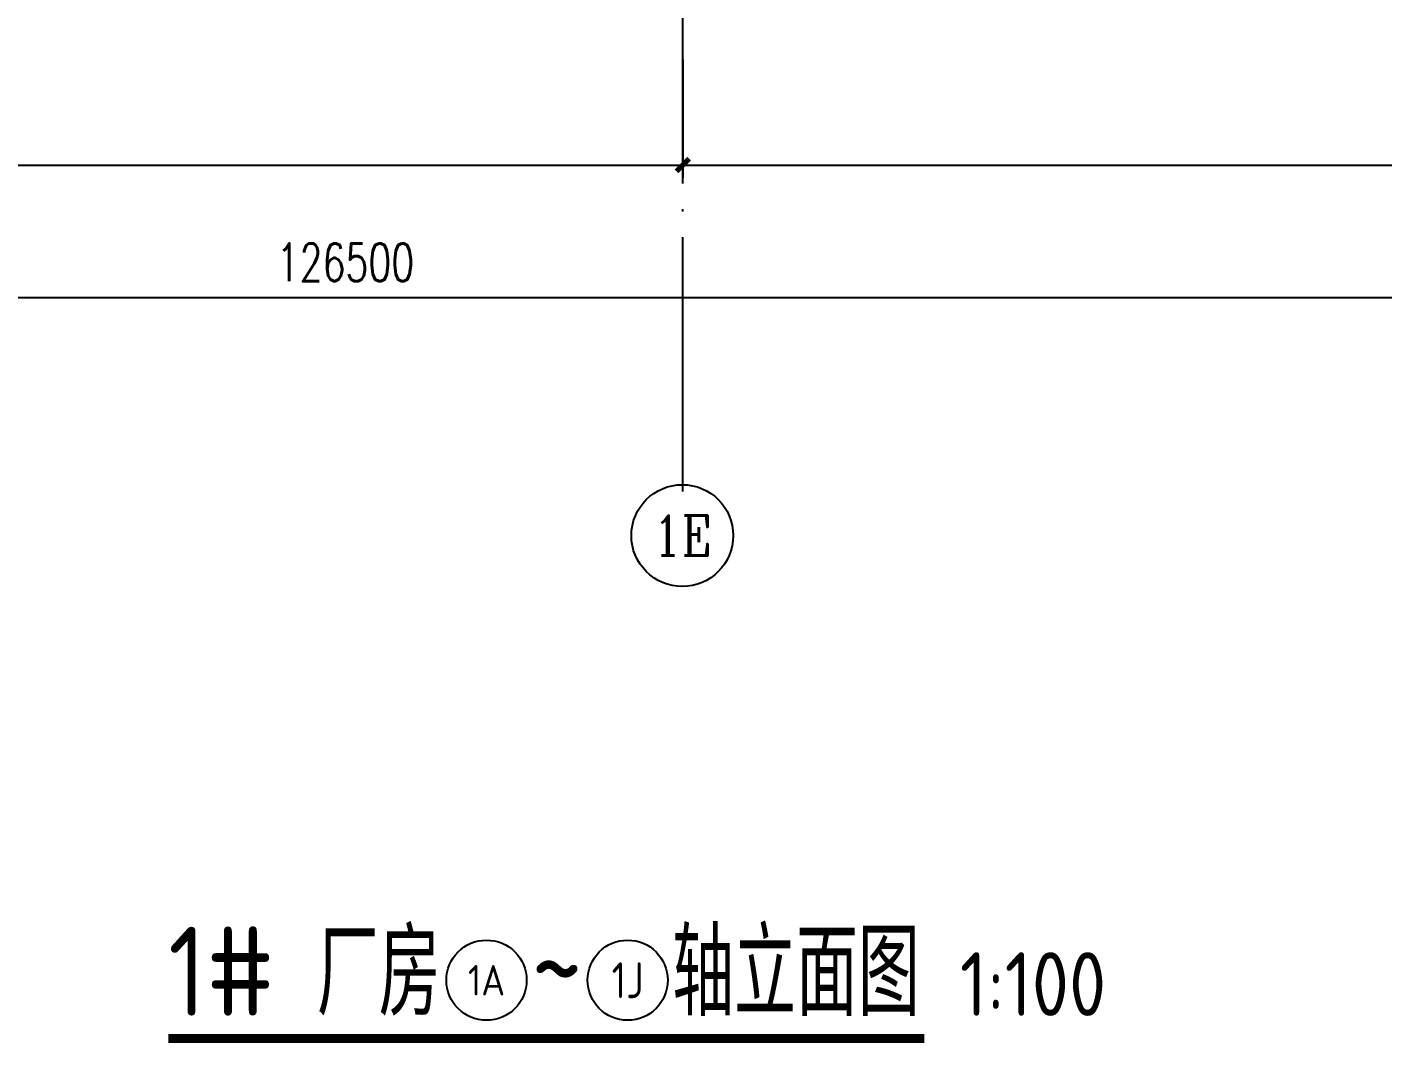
# Model space of a CAD drawing. Extents: x -4210259 to 293730, y -7499 to 868879.
# Drawn here: x -1621380 to -1610732, y 507556 to 515536 of the extents above; entities that cross this region are included whole.
import ezdxf
from ezdxf.enums import TextEntityAlignment as Align

# ---------------------------------------------------------------- set-up
doc = ezdxf.new("R2010")
doc.units = 0
doc.header["$LTSCALE"] = 1000
doc.header["$MEASUREMENT"] = 0
doc.linetypes.add('DOTE', pattern=[2.42, 2, -0.2, 0.02, -0.2])
doc.layers.get('Defpoints').update_dxf_attribs({"color": 210})
for name, color, linetype in [('A-AXIS-D', 1, 'Continuous'), ('A-AXIS-DOTE', 14, 'DOTE'), ('DIM_SYMB', 3, 'Continuous'), ('PUB_TEXT', 7, 'Continuous')]:
    doc.layers.add(name, color=color, linetype=linetype)
doc.styles.add('_TCH_AXIS', font='COMPLEX', dxfattribs={"bigfont": 'GBCBIG'})
doc.styles.add('_TCH_DIM_T3', font='SIMPLEX', dxfattribs={"width": 0.705882, "bigfont": 'GBCBIG'})
doc.styles.get("Standard").update_dxf_attribs({"font": 'gbenor.shx', "bigfont": 'gbcbig.shx'})
doc.dimstyles.new('_TCH_ARCH&&100', dxfattribs={"dimtxt": 297.5, "dimasz": 100, "dimexe": 100, "dimexo": 100, "dimgap": 126.25, "dimtad": 1, "dimdec": 0, "dimzin": 0, "dimdsep": 46, "dimtxsty": '_TCH_DIM_T3', "dimblk": 'ARCHTICK', "dimcen": 0.09, "dimclrt": 7, "dimazin": 2, "dimtfac": 1, "dimtdec": 0, "dimtix": 1, "dimtmove": 2, "dimatfit": 3, "dimfxl": 0, "dimtolj": 1, "dimtzin": 0, "dimarcsym": 0})

# ---------------------------------------------------------------- blocks, each defined once
blk = doc.blocks.new('_ArchTick')
at = {"color": 0, "linetype": 'ByBlock', "const_width": 0.4}
blk.add_lwpolyline([(-0.5, -0.5), (0.5, 0.5)], dxfattribs=at)
blk = doc.blocks.new('*D770')
at = {"layer": 'A-AXIS-D', "color": 0, "lineweight": -2}
for p, q in [((-1682130, 515283), (-1682130, 513313)), ((-1555630, 515283), (-1555630, 513313)), ((-1682130, 513413), (-1555630, 513413))]:
    blk.add_line(p, q, dxfattribs=at)
at = {"layer": 'Defpoints', "color": 0}
for p in [(-1682130, 515383), (-1555630, 515383), (-1555630, 513413)]:
    blk.add_point(p, dxfattribs=at)
at = {"layer": 'A-AXIS-D', "color": 0, "lineweight": -2, "xscale": 100, "yscale": 100, "zscale": 100, "rotation": 180}
blk.add_blockref('_ArchTick', (-1682130, 513413), dxfattribs=at)
at = {"layer": 'A-AXIS-D', "color": 0, "lineweight": -2, "xscale": 100, "yscale": 100, "zscale": 100}
blk.add_blockref('_ArchTick', (-1555630, 513413), dxfattribs=at)
at = {"layer": 'A-AXIS-D', "color": 7, "insert": (-1618880, 513688), "char_height": 297.5, "attachment_point": 5, "style": '_TCH_DIM_T3'}
blk.add_mtext('\\A1;126500', dxfattribs=at)
blk = doc.blocks.new('*D1149')
at = {"layer": 'A-AXIS-D', "color": 0, "lineweight": -2}
for p, q in [((-1616230, 515283), (-1616230, 514353)), ((-1599730, 515283), (-1599730, 514353)), ((-1616230, 514453), (-1599730, 514453))]:
    blk.add_line(p, q, dxfattribs=at)
at = {"layer": 'Defpoints', "color": 0}
for p in [(-1616230, 515383), (-1599730, 515383), (-1599730, 514453)]:
    blk.add_point(p, dxfattribs=at)
at = {"layer": 'A-AXIS-D', "color": 0, "lineweight": -2, "xscale": 100, "yscale": 100, "zscale": 100, "rotation": 180}
blk.add_blockref('_ArchTick', (-1616230, 514453), dxfattribs=at)
at = {"layer": 'A-AXIS-D', "color": 0, "lineweight": -2, "xscale": 100, "yscale": 100, "zscale": 100}
blk.add_blockref('_ArchTick', (-1599730, 514453), dxfattribs=at)
at = {"layer": 'A-AXIS-D', "color": 7, "insert": (-1607980, 514728), "char_height": 297.5, "attachment_point": 5, "style": '_TCH_DIM_T3'}
blk.add_mtext('\\A1;16500', dxfattribs=at)
blk = doc.blocks.new('*D1150')
at = {"layer": 'A-AXIS-D', "color": 0, "lineweight": -2}
for p, q in [((-1632730, 515283), (-1632730, 514353)), ((-1616230, 515283), (-1616230, 514353)), ((-1632730, 514453), (-1616230, 514453))]:
    blk.add_line(p, q, dxfattribs=at)
at = {"layer": 'Defpoints', "color": 0}
for p in [(-1632730, 515383), (-1616230, 515383), (-1616230, 514453)]:
    blk.add_point(p, dxfattribs=at)
at = {"layer": 'A-AXIS-D', "color": 0, "lineweight": -2, "xscale": 100, "yscale": 100, "zscale": 100, "rotation": 180}
blk.add_blockref('_ArchTick', (-1632730, 514453), dxfattribs=at)
at = {"layer": 'A-AXIS-D', "color": 0, "lineweight": -2, "xscale": 100, "yscale": 100, "zscale": 100}
blk.add_blockref('_ArchTick', (-1616230, 514453), dxfattribs=at)
at = {"layer": 'A-AXIS-D', "color": 7, "insert": (-1624480, 514728), "char_height": 297.5, "attachment_point": 5, "style": '_TCH_DIM_T3'}
blk.add_mtext('\\A1;16500', dxfattribs=at)

msp = doc.modelspace()

# ---------------------------------------------------------------- linework, layer by layer
at = {"layer": 'A-AXIS-D'}
msp.add_circle((-1616234.3, 511541.7), 400, dxfattribs=at)
at = {"layer": 'A-AXIS-DOTE'}
msp.add_line((-1616230.2, 511887.5), (-1616230.2, 536222.8), dxfattribs=at)
at = {"layer": 'DIM_SYMB', "const_width": 70}
msp.add_lwpolyline([(-1620271.4, 507591.3), (-1614334.1, 507591.3)], dxfattribs=at)
at = {"layer": 'PUB_TEXT'}
for centre in [(-1617771.8, 508048.6), (-1616663.5, 508048.6)]:
    msp.add_circle(centre, 315, dxfattribs=at)

# ---------------------------------------------------------------- texts
at = {"layer": 'PUB_TEXT', "style": '_TCH_AXIS'}
msp.add_text('1E', height=314.07, dxfattribs=at).set_placement((-1616466.1, 511384.7), (-1616002.5, 511384.7), align=Align.FIT)
at = {"layer": 'PUB_TEXT'}
for s, height, p in [('1#', 700, (-1620271.4, 507768.6)), ('厂房', 675.18, (-1619104.8, 507768.6)), ('轴立面图', 675.18, (-1616313.5, 507768.6)), ('1:100', 500, (-1614054.1, 507768.6)), ('~', 700, (-1617421.8, 507768.6))]:
    msp.add_text(s, height=height, dxfattribs=at).set_placement(p)
for s, height, width, p, p2 in [('1A', 239.36, 1.047619, (-1617918.1, 507928.9), (-1617625.5, 507928.9)), ('1J', 281.84, 0.97503, (-1616789.4, 507907.7), (-1616537.5, 507907.7))]:
    msp.add_text(s, height=height, dxfattribs=dict(at, width=width)).set_placement(p, p2, align=Align.FIT)

# ---------------------------------------------------------------- dimensions: what is measured, and where the dimension line sits
at = {"layer": 'A-AXIS-D'}
for base, p1, p2, picture, middle in [((-1555630.2, 513413.4), (-1682130.2, 515382.8), (-1555630.2, 515382.8), '*D770', (-1618880.2, 513688.4)), ((-1616230.2, 514453.4), (-1632730.2, 515382.8), (-1616230.2, 515382.8), '*D1150', (-1624480.2, 514728.4)), ((-1599730.2, 514453.4), (-1616230.2, 515382.8), (-1599730.2, 515382.8), '*D1149', (-1607980.2, 514728.4))]:
    dim = msp.add_linear_dim(base=base, p1=p1, p2=p2, angle=0, dimstyle='_TCH_ARCH&&100', override={"dimgap": 0}, dxfattribs=at)
    dim.commit()
    dim.dimension.update_dxf_attribs({"geometry": picture, "text_midpoint": middle, "dimtype": 129})

doc.saveas('drawing.dxf')
